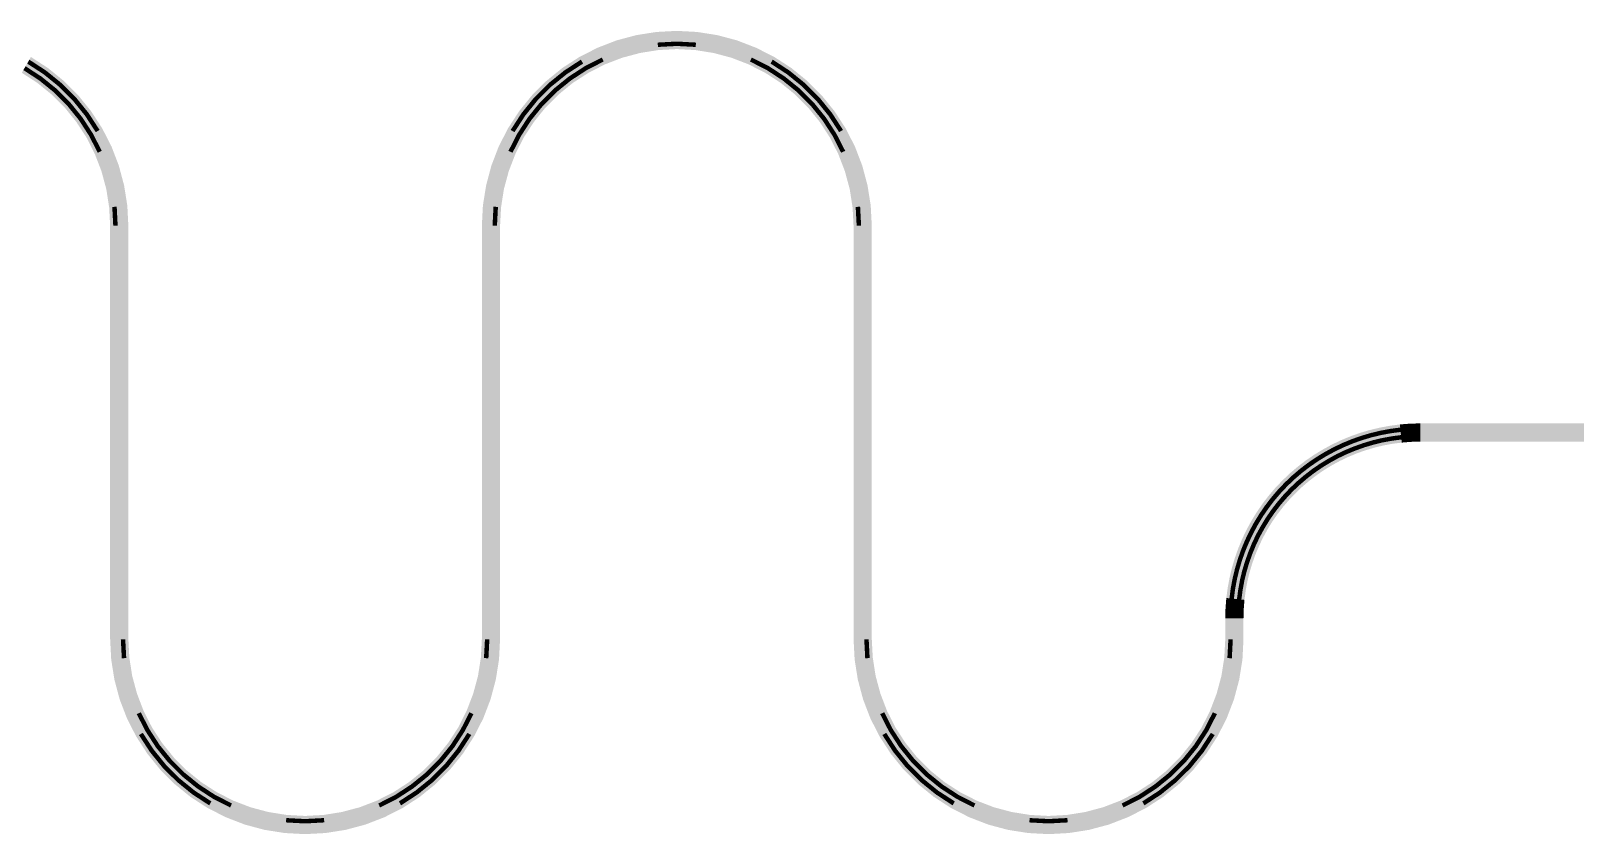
# Model space of a CAD drawing. Extents: x -200 to 7200, y -200 to 2100.
# Drawn here: x 4322.3 to 4571.6, y 885.2 to 1014.8 of the extents above; entities that cross this region are included whole.
import ezdxf

# ---------------------------------------------------------------- set-up
doc = ezdxf.new("R2010")
doc.units = 0
doc.layers.add('GAP', color=1, linetype='continuous')
doc.layers.add('PIN', color=3, linetype='continuous')

# ---------------------------------------------------------------- blocks, each defined once
blk = doc.blocks.new('R1C1BGAP')
for points in [[(4423.32, 1014.65), (4423.32, 1014.65), (4420.07, 1014.14)], [(4423.63, 1011.73), (4423.32, 1014.65), (4420.68, 1011.26), (4420.07, 1014.14)], [(4426.61, 1014.83), (4426.61, 1014.83), (4423.32, 1014.65)], [(4426.61, 1011.89), (4426.61, 1014.83), (4423.63, 1011.73), (4423.32, 1014.65)], [(4429.9, 1014.65), (4429.9, 1014.65), (4426.61, 1014.83)], [(4429.59, 1011.73), (4429.9, 1014.65), (4426.61, 1011.89), (4426.61, 1014.83)], [(4432.54, 1011.26), (4433.15, 1014.14), (4429.59, 1011.73), (4429.9, 1014.65)], [(4433.15, 1014.14), (4433.15, 1014.14), (4429.9, 1014.65)], [(4413.81, 1012.1), (4413.81, 1012.1), (4410.88, 1010.61)], [(4415.01, 1009.42), (4413.81, 1012.1), (4412.35, 1008.06), (4410.88, 1010.61)], [(4416.89, 1013.29), (4416.89, 1013.29), (4413.81, 1012.1)], [(4417.79, 1010.49), (4416.89, 1013.29), (4415.01, 1009.42), (4413.81, 1012.1)], [(4420.07, 1014.14), (4420.07, 1014.14), (4416.89, 1013.29)], [(4420.68, 1011.26), (4420.07, 1014.14), (4417.79, 1010.49), (4416.89, 1013.29)], [(4435.43, 1010.49), (4436.33, 1013.29), (4432.54, 1011.26), (4433.15, 1014.14)], [(4436.33, 1013.29), (4436.33, 1013.29), (4433.15, 1014.14)], [(4438.21, 1009.42), (4439.41, 1012.1), (4435.43, 1010.49), (4436.33, 1013.29)], [(4439.41, 1012.1), (4439.41, 1012.1), (4436.33, 1013.29)], [(4440.88, 1008.06), (4442.35, 1010.61), (4438.21, 1009.42), (4439.41, 1012.1)], [(4442.35, 1010.61), (4442.35, 1010.61), (4439.41, 1012.1)], [(4323.38, 1006.44), (4325.11, 1008.82), (4320.88, 1008.06), (4322.35, 1010.61)], [(4325.11, 1008.82), (4325.11, 1008.82), (4322.35, 1010.61)], [(4410.88, 1010.61), (4410.88, 1010.61), (4408.11, 1008.82)], [(4412.35, 1008.06), (4410.88, 1010.61), (4409.84, 1006.44), (4408.11, 1008.82)], [(4417.79, 1010.49), (4417.79, 1010.49), (4415.01, 1009.42)], [(4420.68, 1011.26), (4420.68, 1011.26), (4417.79, 1010.49)], [(4423.63, 1011.73), (4423.63, 1011.73), (4420.68, 1011.26)], [(4426.61, 1011.89), (4426.61, 1011.89), (4423.63, 1011.73)], [(4429.59, 1011.73), (4429.59, 1011.73), (4426.61, 1011.89)], [(4432.54, 1011.26), (4432.54, 1011.26), (4429.59, 1011.73)], [(4435.43, 1010.49), (4435.43, 1010.49), (4432.54, 1011.26)], [(4438.21, 1009.42), (4438.21, 1009.42), (4435.43, 1010.49)], [(4443.38, 1006.44), (4445.11, 1008.82), (4440.88, 1008.06), (4442.35, 1010.61)], [(4445.11, 1008.82), (4445.11, 1008.82), (4442.35, 1010.61)], [(4323.38, 1006.44), (4323.38, 1006.44), (4320.88, 1008.06)], [(4325.7, 1004.56), (4327.67, 1006.74), (4323.38, 1006.44), (4325.11, 1008.82)], [(4327.67, 1006.74), (4327.67, 1006.74), (4325.11, 1008.82)], [(4408.11, 1008.82), (4408.11, 1008.82), (4405.55, 1006.74)], [(4409.84, 1006.44), (4408.11, 1008.82), (4407.52, 1004.56), (4405.55, 1006.74)], [(4412.35, 1008.06), (4412.35, 1008.06), (4409.84, 1006.44)], [(4415.01, 1009.42), (4415.01, 1009.42), (4412.35, 1008.06)], [(4440.88, 1008.06), (4440.88, 1008.06), (4438.21, 1009.42)], [(4443.38, 1006.44), (4443.38, 1006.44), (4440.88, 1008.06)], [(4445.7, 1004.56), (4447.67, 1006.74), (4443.38, 1006.44), (4445.11, 1008.82)], [(4447.67, 1006.74), (4447.67, 1006.74), (4445.11, 1008.82)], [(4325.7, 1004.56), (4325.7, 1004.56), (4323.38, 1006.44)], [(4327.81, 1002.45), (4330, 1004.41), (4325.7, 1004.56), (4327.67, 1006.74)], [(4327.81, 1002.45), (4327.81, 1002.45), (4325.7, 1004.56)], [(4330, 1004.41), (4330, 1004.41), (4327.67, 1006.74)], [(4405.55, 1006.74), (4405.55, 1006.74), (4403.22, 1004.41)], [(4407.52, 1004.56), (4405.55, 1006.74), (4405.41, 1002.45), (4403.22, 1004.41)], [(4407.52, 1004.56), (4407.52, 1004.56), (4405.41, 1002.45)], [(4409.84, 1006.44), (4409.84, 1006.44), (4407.52, 1004.56)], [(4445.7, 1004.56), (4445.7, 1004.56), (4443.38, 1006.44)], [(4447.81, 1002.45), (4450, 1004.41), (4445.7, 1004.56), (4447.67, 1006.74)], [(4447.81, 1002.45), (4447.81, 1002.45), (4445.7, 1004.56)], [(4450, 1004.41), (4450, 1004.41), (4447.67, 1006.74)], [(4329.69, 1000.12), (4332.07, 1001.85), (4327.81, 1002.45), (4330, 1004.41)], [(4329.69, 1000.12), (4329.69, 1000.12), (4327.81, 1002.45)], [(4332.07, 1001.85), (4332.07, 1001.85), (4330, 1004.41)], [(4403.22, 1004.41), (4403.22, 1004.41), (4401.15, 1001.85)], [(4405.41, 1002.45), (4403.22, 1004.41), (4403.53, 1000.12), (4401.15, 1001.85)], [(4405.41, 1002.45), (4405.41, 1002.45), (4403.53, 1000.12)], [(4449.69, 1000.12), (4452.07, 1001.85), (4447.81, 1002.45), (4450, 1004.41)], [(4449.69, 1000.12), (4449.69, 1000.12), (4447.81, 1002.45)], [(4452.07, 1001.85), (4452.07, 1001.85), (4450, 1004.41)], [(4331.32, 997.62), (4333.86, 999.09), (4329.69, 1000.12), (4332.07, 1001.85)], [(4331.32, 997.62), (4331.32, 997.62), (4329.69, 1000.12)], [(4333.86, 999.09), (4333.86, 999.09), (4332.07, 1001.85)], [(4401.15, 1001.85), (4401.15, 1001.85), (4399.36, 999.09)], [(4403.53, 1000.12), (4401.15, 1001.85), (4401.9, 997.62), (4399.36, 999.09)], [(4403.53, 1000.12), (4403.53, 1000.12), (4401.9, 997.62)], [(4451.32, 997.62), (4453.86, 999.09), (4449.69, 1000.12), (4452.07, 1001.85)], [(4451.32, 997.62), (4451.32, 997.62), (4449.69, 1000.12)], [(4453.86, 999.09), (4453.86, 999.09), (4452.07, 1001.85)], [(4332.67, 994.96), (4335.36, 996.16), (4331.32, 997.62), (4333.86, 999.09)], [(4332.67, 994.96), (4332.67, 994.96), (4331.32, 997.62)], [(4335.36, 996.16), (4335.36, 996.16), (4333.86, 999.09)], [(4399.36, 999.09), (4399.36, 999.09), (4397.86, 996.16)], [(4401.9, 997.62), (4399.36, 999.09), (4400.55, 994.96), (4397.86, 996.16)], [(4401.9, 997.62), (4401.9, 997.62), (4400.55, 994.96)], [(4452.67, 994.96), (4455.36, 996.16), (4451.32, 997.62), (4453.86, 999.09)], [(4452.67, 994.96), (4452.67, 994.96), (4451.32, 997.62)], [(4455.36, 996.16), (4455.36, 996.16), (4453.86, 999.09)], [(4333.74, 992.17), (4336.54, 993.08), (4332.67, 994.96), (4335.36, 996.16)], [(4333.74, 992.17), (4333.74, 992.17), (4332.67, 994.96)], [(4336.54, 993.08), (4336.54, 993.08), (4335.36, 996.16)], [(4397.86, 996.16), (4397.86, 996.16), (4396.68, 993.08)], [(4400.55, 994.96), (4397.86, 996.16), (4399.48, 992.17), (4396.68, 993.08)], [(4400.55, 994.96), (4400.55, 994.96), (4399.48, 992.17)], [(4453.74, 992.17), (4456.54, 993.08), (4452.67, 994.96), (4455.36, 996.16)], [(4453.74, 992.17), (4453.74, 992.17), (4452.67, 994.96)], [(4456.54, 993.08), (4456.54, 993.08), (4455.36, 996.16)], [(4334.52, 989.29), (4337.39, 989.9), (4333.74, 992.17), (4336.54, 993.08)], [(4334.52, 989.29), (4334.52, 989.29), (4333.74, 992.17)], [(4337.39, 989.9), (4337.39, 989.9), (4336.54, 993.08)], [(4396.68, 993.08), (4396.68, 993.08), (4395.83, 989.9)], [(4399.48, 992.17), (4396.68, 993.08), (4398.7, 989.29), (4395.83, 989.9)], [(4399.48, 992.17), (4399.48, 992.17), (4398.7, 989.29)], [(4454.52, 989.29), (4457.39, 989.9), (4453.74, 992.17), (4456.54, 993.08)], [(4454.52, 989.29), (4454.52, 989.29), (4453.74, 992.17)], [(4457.39, 989.9), (4457.39, 989.9), (4456.54, 993.08)], [(4334.98, 986.34), (4337.91, 986.64), (4334.52, 989.29), (4337.39, 989.9)], [(4337.91, 986.64), (4337.91, 986.64), (4337.39, 989.9)], [(4395.83, 989.9), (4395.83, 989.9), (4395.31, 986.64)], [(4398.7, 989.29), (4395.83, 989.9), (4398.24, 986.34), (4395.31, 986.64)], [(4454.98, 986.34), (4457.91, 986.64), (4454.52, 989.29), (4457.39, 989.9)], [(4457.91, 986.64), (4457.91, 986.64), (4457.39, 989.9)], [(4334.98, 986.34), (4334.98, 986.34), (4334.52, 989.29)], [(4398.7, 989.29), (4398.7, 989.29), (4398.24, 986.34)], [(4454.98, 986.34), (4454.98, 986.34), (4454.52, 989.29)], [(4335.14, 983.36), (4338.08, 983.36), (4334.98, 986.34), (4337.91, 986.64)], [(4335.14, 983.36), (4335.14, 983.36), (4334.98, 986.34)], [(4338.08, 983.36), (4338.08, 983.36), (4337.91, 986.64)], [(4395.31, 986.64), (4395.31, 986.64), (4395.14, 983.36)], [(4398.24, 986.34), (4395.31, 986.64), (4398.08, 983.36), (4395.14, 983.36)], [(4398.24, 986.34), (4398.24, 986.34), (4398.08, 983.36)], [(4455.14, 983.36), (4458.08, 983.36), (4454.98, 986.34), (4457.91, 986.64)], [(4455.14, 983.36), (4455.14, 983.36), (4454.98, 986.34)], [(4458.08, 983.36), (4458.08, 983.36), (4457.91, 986.64)], [(4338.08, 916.64), (4338.08, 983.36), (4335.14, 916.64), (4335.14, 983.36)], [(4395.14, 983.36), (4395.14, 916.64), (4398.08, 983.36), (4398.08, 916.64)], [(4458.08, 916.64), (4458.08, 983.36), (4455.14, 916.64), (4455.14, 983.36)], [(4536.89, 949.93), (4536.89, 949.93), (4535.33, 949.38)], [(4537.79, 947.13), (4536.89, 949.93), (4536.39, 946.64), (4535.33, 949.38)], [(4538.46, 950.4), (4538.46, 950.4), (4536.89, 949.93)], [(4539.23, 947.56), (4538.46, 950.4), (4537.79, 947.13), (4536.89, 949.93)], [(4540.07, 950.78), (4540.07, 950.78), (4538.46, 950.4)], [(4540.68, 947.91), (4540.07, 950.78), (4539.23, 947.56), (4538.46, 950.4)], [(4541.69, 951.08), (4541.69, 951.08), (4540.07, 950.78)], [(4542.15, 948.18), (4541.69, 951.08), (4540.68, 947.91), (4540.07, 950.78)], [(4543.32, 951.3), (4543.32, 951.3), (4541.69, 951.08)], [(4543.63, 948.37), (4543.32, 951.3), (4542.15, 948.18), (4541.69, 951.08)], [(4544.96, 951.43), (4544.96, 951.43), (4543.32, 951.3)], [(4545.12, 948.49), (4544.96, 951.43), (4543.63, 948.37), (4543.32, 951.3)], [(4546.61, 951.47), (4546.61, 951.47), (4544.96, 951.43)], [(4546.61, 948.53), (4546.61, 951.47), (4545.12, 948.49), (4544.96, 951.43)], [(4596.61, 951.47), (4546.61, 951.47), (4596.61, 948.53), (4546.61, 948.53)], [(4530.88, 947.25), (4530.88, 947.25), (4529.47, 946.39)], [(4532.35, 944.71), (4530.88, 947.25), (4531.07, 943.93), (4529.47, 946.39)], [(4532.32, 948.04), (4532.32, 948.04), (4530.88, 947.25)], [(4533.66, 945.42), (4532.32, 948.04), (4532.35, 944.71), (4530.88, 947.25)], [(4533.81, 948.75), (4533.81, 948.75), (4532.32, 948.04)], [(4535.01, 946.06), (4533.81, 948.75), (4533.66, 945.42), (4532.32, 948.04)], [(4535.33, 949.38), (4535.33, 949.38), (4533.81, 948.75)], [(4536.39, 946.64), (4535.33, 949.38), (4535.01, 946.06), (4533.81, 948.75)], [(4539.23, 947.56), (4539.23, 947.56), (4537.79, 947.13)], [(4540.68, 947.91), (4540.68, 947.91), (4539.23, 947.56)], [(4542.15, 948.18), (4542.15, 948.18), (4540.68, 947.91)], [(4543.63, 948.37), (4543.63, 948.37), (4542.15, 948.18)], [(4545.12, 948.49), (4545.12, 948.49), (4543.63, 948.37)], [(4546.61, 948.53), (4546.61, 948.53), (4545.12, 948.49)], [(4528.11, 945.46), (4528.11, 945.46), (4526.81, 944.46)], [(4529.84, 943.08), (4528.11, 945.46), (4528.66, 942.17), (4526.81, 944.46)], [(4529.47, 946.39), (4529.47, 946.39), (4528.11, 945.46)], [(4531.07, 943.93), (4529.47, 946.39), (4529.84, 943.08), (4528.11, 945.46)], [(4533.66, 945.42), (4533.66, 945.42), (4532.35, 944.71)], [(4535.01, 946.06), (4535.01, 946.06), (4533.66, 945.42)], [(4536.39, 946.64), (4536.39, 946.64), (4535.01, 946.06)], [(4537.79, 947.13), (4537.79, 947.13), (4536.39, 946.64)], [(4524.36, 942.25), (4524.36, 942.25), (4523.22, 941.06)], [(4526.44, 940.17), (4524.36, 942.25), (4525.41, 939.09), (4523.22, 941.06)], [(4525.55, 943.39), (4525.55, 943.39), (4524.36, 942.25)], [(4527.52, 941.2), (4525.55, 943.39), (4526.44, 940.17), (4524.36, 942.25)], [(4526.81, 944.46), (4526.81, 944.46), (4525.55, 943.39)], [(4528.66, 942.17), (4526.81, 944.46), (4527.52, 941.2), (4525.55, 943.39)], [(4529.84, 943.08), (4529.84, 943.08), (4528.66, 942.17)], [(4531.07, 943.93), (4531.07, 943.93), (4529.84, 943.08)], [(4532.35, 944.71), (4532.35, 944.71), (4531.07, 943.93)], [(4522.15, 939.8), (4522.15, 939.8), (4521.15, 938.5)], [(4524.44, 937.95), (4522.15, 939.8), (4523.53, 936.77), (4521.15, 938.5)], [(4523.22, 941.06), (4523.22, 941.06), (4522.15, 939.8)], [(4525.41, 939.09), (4523.22, 941.06), (4524.44, 937.95), (4522.15, 939.8)], [(4526.44, 940.17), (4526.44, 940.17), (4525.41, 939.09)], [(4527.52, 941.2), (4527.52, 941.2), (4526.44, 940.17)], [(4528.66, 942.17), (4528.66, 942.17), (4527.52, 941.2)], [(4521.15, 938.5), (4521.15, 938.5), (4520.22, 937.14)], [(4523.53, 936.77), (4521.15, 938.5), (4522.68, 935.54), (4520.22, 937.14)], [(4524.44, 937.95), (4524.44, 937.95), (4523.53, 936.77)], [(4525.41, 939.09), (4525.41, 939.09), (4524.44, 937.95)], [(4519.36, 935.74), (4519.36, 935.74), (4518.57, 934.29)], [(4521.9, 934.26), (4519.36, 935.74), (4521.19, 932.95), (4518.57, 934.29)], [(4520.22, 937.14), (4520.22, 937.14), (4519.36, 935.74)], [(4522.68, 935.54), (4520.22, 937.14), (4521.9, 934.26), (4519.36, 935.74)], [(4522.68, 935.54), (4522.68, 935.54), (4521.9, 934.26)], [(4523.53, 936.77), (4523.53, 936.77), (4522.68, 935.54)], [(4517.86, 932.8), (4517.86, 932.8), (4517.23, 931.28)], [(4520.55, 931.6), (4517.86, 932.8), (4519.97, 930.22), (4517.23, 931.28)], [(4518.57, 934.29), (4518.57, 934.29), (4517.86, 932.8)], [(4521.19, 932.95), (4518.57, 934.29), (4520.55, 931.6), (4517.86, 932.8)], [(4521.19, 932.95), (4521.19, 932.95), (4520.55, 931.6)], [(4521.9, 934.26), (4521.9, 934.26), (4521.19, 932.95)], [(4517.23, 931.28), (4517.23, 931.28), (4516.68, 929.72)], [(4519.97, 930.22), (4517.23, 931.28), (4519.48, 928.82), (4516.68, 929.72)], [(4519.97, 930.22), (4519.97, 930.22), (4519.48, 928.82)], [(4520.55, 931.6), (4520.55, 931.6), (4519.97, 930.22)], [(4516.21, 928.15), (4516.21, 928.15), (4515.83, 926.54)], [(4519.05, 927.38), (4516.21, 928.15), (4518.7, 925.93), (4515.83, 926.54)], [(4516.68, 929.72), (4516.68, 929.72), (4516.21, 928.15)], [(4519.48, 928.82), (4516.68, 929.72), (4519.05, 927.38), (4516.21, 928.15)], [(4519.05, 927.38), (4519.05, 927.38), (4518.7, 925.93)], [(4519.48, 928.82), (4519.48, 928.82), (4519.05, 927.38)], [(4515.53, 924.92), (4515.53, 924.92), (4515.31, 923.29)], [(4518.43, 924.46), (4515.53, 924.92), (4518.24, 922.98), (4515.31, 923.29)], [(4515.83, 926.54), (4515.83, 926.54), (4515.53, 924.92)], [(4518.7, 925.93), (4515.83, 926.54), (4518.43, 924.46), (4515.53, 924.92)], [(4518.7, 925.93), (4518.7, 925.93), (4518.43, 924.46)], [(4515.31, 923.29), (4515.31, 923.29), (4515.18, 921.65)], [(4518.24, 922.98), (4515.31, 923.29), (4518.12, 921.49), (4515.18, 921.65)], [(4518.24, 922.98), (4518.24, 922.98), (4518.12, 921.49)], [(4518.43, 924.46), (4518.43, 924.46), (4518.24, 922.98)], [(4515.18, 921.65), (4515.18, 921.65), (4515.14, 920)], [(4518.12, 921.49), (4515.18, 921.65), (4518.08, 920), (4515.14, 920)], [(4515.14, 920), (4515.14, 916.64), (4518.08, 920), (4518.08, 916.64)], [(4518.12, 921.49), (4518.12, 921.49), (4518.08, 920)], [(4335.31, 913.36), (4335.31, 913.36), (4335.14, 916.64)], [(4338.24, 913.66), (4335.31, 913.36), (4338.08, 916.64), (4335.14, 916.64)], [(4338.24, 913.66), (4338.24, 913.66), (4338.08, 916.64)], [(4395.14, 916.64), (4395.14, 916.64), (4394.98, 913.66)], [(4395.14, 916.64), (4398.08, 916.64), (4394.98, 913.66), (4397.91, 913.36)], [(4398.08, 916.64), (4398.08, 916.64), (4397.91, 913.36)], [(4455.31, 913.36), (4455.31, 913.36), (4455.14, 916.64)], [(4458.24, 913.66), (4455.31, 913.36), (4458.08, 916.64), (4455.14, 916.64)], [(4458.24, 913.66), (4458.24, 913.66), (4458.08, 916.64)], [(4515.14, 916.64), (4515.14, 916.64), (4514.98, 913.66)], [(4515.14, 916.64), (4518.08, 916.64), (4514.98, 913.66), (4517.91, 913.36)], [(4518.08, 916.64), (4518.08, 916.64), (4517.91, 913.36)], [(4338.7, 910.71), (4335.83, 910.1), (4338.24, 913.66), (4335.31, 913.36)], [(4335.83, 910.1), (4335.83, 910.1), (4335.31, 913.36)], [(4338.7, 910.71), (4338.7, 910.71), (4338.24, 913.66)], [(4394.98, 913.66), (4394.98, 913.66), (4394.52, 910.71)], [(4394.98, 913.66), (4397.91, 913.36), (4394.52, 910.71), (4397.39, 910.1)], [(4397.91, 913.36), (4397.91, 913.36), (4397.39, 910.1)], [(4458.7, 910.71), (4455.83, 910.1), (4458.24, 913.66), (4455.31, 913.36)], [(4455.83, 910.1), (4455.83, 910.1), (4455.31, 913.36)], [(4458.7, 910.71), (4458.7, 910.71), (4458.24, 913.66)], [(4514.98, 913.66), (4514.98, 913.66), (4514.52, 910.71)], [(4514.98, 913.66), (4517.91, 913.36), (4514.52, 910.71), (4517.39, 910.1)], [(4517.91, 913.36), (4517.91, 913.36), (4517.39, 910.1)], [(4339.48, 907.83), (4336.68, 906.92), (4338.7, 910.71), (4335.83, 910.1)], [(4336.68, 906.92), (4336.68, 906.92), (4335.83, 910.1)], [(4339.48, 907.83), (4339.48, 907.83), (4338.7, 910.71)], [(4394.52, 910.71), (4394.52, 910.71), (4393.74, 907.83)], [(4394.52, 910.71), (4397.39, 910.1), (4393.74, 907.83), (4396.54, 906.92)], [(4397.39, 910.1), (4397.39, 910.1), (4396.54, 906.92)], [(4459.48, 907.83), (4456.68, 906.92), (4458.7, 910.71), (4455.83, 910.1)], [(4456.68, 906.92), (4456.68, 906.92), (4455.83, 910.1)], [(4459.48, 907.83), (4459.48, 907.83), (4458.7, 910.71)], [(4514.52, 910.71), (4514.52, 910.71), (4513.74, 907.83)], [(4514.52, 910.71), (4517.39, 910.1), (4513.74, 907.83), (4516.54, 906.92)], [(4517.39, 910.1), (4517.39, 910.1), (4516.54, 906.92)], [(4340.55, 905.04), (4337.86, 903.84), (4339.48, 907.83), (4336.68, 906.92)], [(4340.55, 905.04), (4340.55, 905.04), (4339.48, 907.83)], [(4393.74, 907.83), (4393.74, 907.83), (4392.67, 905.04)], [(4393.74, 907.83), (4396.54, 906.92), (4392.67, 905.04), (4395.36, 903.84)], [(4460.55, 905.04), (4457.86, 903.84), (4459.48, 907.83), (4456.68, 906.92)], [(4460.55, 905.04), (4460.55, 905.04), (4459.48, 907.83)], [(4513.74, 907.83), (4513.74, 907.83), (4512.67, 905.04)], [(4513.74, 907.83), (4516.54, 906.92), (4512.67, 905.04), (4515.36, 903.84)], [(4337.86, 903.84), (4337.86, 903.84), (4336.68, 906.92)], [(4341.9, 902.38), (4339.36, 900.91), (4340.55, 905.04), (4337.86, 903.84)], [(4341.9, 902.38), (4341.9, 902.38), (4340.55, 905.04)], [(4392.67, 905.04), (4392.67, 905.04), (4391.32, 902.38)], [(4392.67, 905.04), (4395.36, 903.84), (4391.32, 902.38), (4393.86, 900.91)], [(4396.54, 906.92), (4396.54, 906.92), (4395.36, 903.84)], [(4457.86, 903.84), (4457.86, 903.84), (4456.68, 906.92)], [(4461.9, 902.38), (4459.36, 900.91), (4460.55, 905.04), (4457.86, 903.84)], [(4461.9, 902.38), (4461.9, 902.38), (4460.55, 905.04)], [(4512.67, 905.04), (4512.67, 905.04), (4511.32, 902.38)], [(4512.67, 905.04), (4515.36, 903.84), (4511.32, 902.38), (4513.86, 900.91)], [(4516.54, 906.92), (4516.54, 906.92), (4515.36, 903.84)], [(4339.36, 900.91), (4339.36, 900.91), (4337.86, 903.84)], [(4343.53, 899.88), (4341.15, 898.15), (4341.9, 902.38), (4339.36, 900.91)], [(4343.53, 899.88), (4343.53, 899.88), (4341.9, 902.38)], [(4391.32, 902.38), (4391.32, 902.38), (4389.69, 899.88)], [(4391.32, 902.38), (4393.86, 900.91), (4389.69, 899.88), (4392.07, 898.15)], [(4395.36, 903.84), (4395.36, 903.84), (4393.86, 900.91)], [(4459.36, 900.91), (4459.36, 900.91), (4457.86, 903.84)], [(4463.53, 899.88), (4461.15, 898.15), (4461.9, 902.38), (4459.36, 900.91)], [(4463.53, 899.88), (4463.53, 899.88), (4461.9, 902.38)], [(4511.32, 902.38), (4511.32, 902.38), (4509.69, 899.88)], [(4511.32, 902.38), (4513.86, 900.91), (4509.69, 899.88), (4512.07, 898.15)], [(4515.36, 903.84), (4515.36, 903.84), (4513.86, 900.91)], [(4341.15, 898.15), (4341.15, 898.15), (4339.36, 900.91)], [(4345.41, 897.55), (4343.22, 895.59), (4343.53, 899.88), (4341.15, 898.15)], [(4345.41, 897.55), (4345.41, 897.55), (4343.53, 899.88)], [(4389.69, 899.88), (4389.69, 899.88), (4387.81, 897.55)], [(4389.69, 899.88), (4392.07, 898.15), (4387.81, 897.55), (4390, 895.59)], [(4393.86, 900.91), (4393.86, 900.91), (4392.07, 898.15)], [(4461.15, 898.15), (4461.15, 898.15), (4459.36, 900.91)], [(4465.41, 897.55), (4463.22, 895.59), (4463.53, 899.88), (4461.15, 898.15)], [(4465.41, 897.55), (4465.41, 897.55), (4463.53, 899.88)], [(4509.69, 899.88), (4509.69, 899.88), (4507.81, 897.55)], [(4509.69, 899.88), (4512.07, 898.15), (4507.81, 897.55), (4510, 895.59)], [(4513.86, 900.91), (4513.86, 900.91), (4512.07, 898.15)], [(4343.22, 895.59), (4343.22, 895.59), (4341.15, 898.15)], [(4347.52, 895.44), (4345.55, 893.26), (4345.41, 897.55), (4343.22, 895.59)], [(4347.52, 895.44), (4347.52, 895.44), (4345.41, 897.55)], [(4387.81, 897.55), (4387.81, 897.55), (4385.7, 895.44)], [(4387.81, 897.55), (4390, 895.59), (4385.7, 895.44), (4387.67, 893.26)], [(4392.07, 898.15), (4392.07, 898.15), (4390, 895.59)], [(4463.22, 895.59), (4463.22, 895.59), (4461.15, 898.15)], [(4467.52, 895.44), (4465.55, 893.26), (4465.41, 897.55), (4463.22, 895.59)], [(4467.52, 895.44), (4467.52, 895.44), (4465.41, 897.55)], [(4507.81, 897.55), (4507.81, 897.55), (4505.7, 895.44)], [(4507.81, 897.55), (4510, 895.59), (4505.7, 895.44), (4507.67, 893.26)], [(4512.07, 898.15), (4512.07, 898.15), (4510, 895.59)], [(4345.55, 893.26), (4345.55, 893.26), (4343.22, 895.59)], [(4349.84, 893.56), (4348.11, 891.18), (4347.52, 895.44), (4345.55, 893.26)], [(4349.84, 893.56), (4349.84, 893.56), (4347.52, 895.44)], [(4385.7, 895.44), (4385.7, 895.44), (4383.38, 893.56)], [(4385.7, 895.44), (4387.67, 893.26), (4383.38, 893.56), (4385.11, 891.18)], [(4390, 895.59), (4390, 895.59), (4387.67, 893.26)], [(4465.55, 893.26), (4465.55, 893.26), (4463.22, 895.59)], [(4469.84, 893.56), (4468.11, 891.18), (4467.52, 895.44), (4465.55, 893.26)], [(4469.84, 893.56), (4469.84, 893.56), (4467.52, 895.44)], [(4505.7, 895.44), (4505.7, 895.44), (4503.38, 893.56)], [(4505.7, 895.44), (4507.67, 893.26), (4503.38, 893.56), (4505.11, 891.18)], [(4510, 895.59), (4510, 895.59), (4507.67, 893.26)], [(4348.11, 891.18), (4348.11, 891.18), (4345.55, 893.26)], [(4352.35, 891.94), (4350.88, 889.39), (4349.84, 893.56), (4348.11, 891.18)], [(4352.35, 891.94), (4352.35, 891.94), (4349.84, 893.56)], [(4383.38, 893.56), (4383.38, 893.56), (4380.88, 891.94)], [(4383.38, 893.56), (4385.11, 891.18), (4380.88, 891.94), (4382.35, 889.39)], [(4387.67, 893.26), (4387.67, 893.26), (4385.11, 891.18)], [(4468.11, 891.18), (4468.11, 891.18), (4465.55, 893.26)], [(4472.35, 891.94), (4470.88, 889.39), (4469.84, 893.56), (4468.11, 891.18)], [(4472.35, 891.94), (4472.35, 891.94), (4469.84, 893.56)], [(4503.38, 893.56), (4503.38, 893.56), (4500.88, 891.94)], [(4503.38, 893.56), (4505.11, 891.18), (4500.88, 891.94), (4502.35, 889.39)], [(4507.67, 893.26), (4507.67, 893.26), (4505.11, 891.18)], [(4350.88, 889.39), (4350.88, 889.39), (4348.11, 891.18)], [(4355.01, 890.58), (4353.81, 887.9), (4352.35, 891.94), (4350.88, 889.39)], [(4355.01, 890.58), (4355.01, 890.58), (4352.35, 891.94)], [(4357.79, 889.51), (4356.89, 886.71), (4355.01, 890.58), (4353.81, 887.9)], [(4357.79, 889.51), (4357.79, 889.51), (4355.01, 890.58)], [(4378.21, 890.58), (4378.21, 890.58), (4375.43, 889.51)], [(4378.21, 890.58), (4379.41, 887.9), (4375.43, 889.51), (4376.33, 886.71)], [(4380.88, 891.94), (4380.88, 891.94), (4378.21, 890.58)], [(4380.88, 891.94), (4382.35, 889.39), (4378.21, 890.58), (4379.41, 887.9)], [(4385.11, 891.18), (4385.11, 891.18), (4382.35, 889.39)], [(4470.88, 889.39), (4470.88, 889.39), (4468.11, 891.18)], [(4475.01, 890.58), (4473.81, 887.9), (4472.35, 891.94), (4470.88, 889.39)], [(4475.01, 890.58), (4475.01, 890.58), (4472.35, 891.94)], [(4477.79, 889.51), (4476.89, 886.71), (4475.01, 890.58), (4473.81, 887.9)], [(4477.79, 889.51), (4477.79, 889.51), (4475.01, 890.58)], [(4498.21, 890.58), (4498.21, 890.58), (4495.43, 889.51)], [(4498.21, 890.58), (4499.41, 887.9), (4495.43, 889.51), (4496.33, 886.71)], [(4500.88, 891.94), (4500.88, 891.94), (4498.21, 890.58)], [(4500.88, 891.94), (4502.35, 889.39), (4498.21, 890.58), (4499.41, 887.9)], [(4505.11, 891.18), (4505.11, 891.18), (4502.35, 889.39)], [(4353.81, 887.9), (4353.81, 887.9), (4350.88, 889.39)], [(4356.89, 886.71), (4356.89, 886.71), (4353.81, 887.9)], [(4360.68, 888.74), (4360.07, 885.86), (4357.79, 889.51), (4356.89, 886.71)], [(4360.68, 888.74), (4360.68, 888.74), (4357.79, 889.51)], [(4363.63, 888.27), (4363.32, 885.35), (4360.68, 888.74), (4360.07, 885.86)], [(4363.63, 888.27), (4363.63, 888.27), (4360.68, 888.74)], [(4366.61, 888.11), (4366.61, 885.17), (4363.63, 888.27), (4363.32, 885.35)], [(4366.61, 888.11), (4366.61, 888.11), (4363.63, 888.27)], [(4369.59, 888.27), (4369.59, 888.27), (4366.61, 888.11)], [(4369.59, 888.27), (4369.9, 885.35), (4366.61, 888.11), (4366.61, 885.17)], [(4372.54, 888.74), (4372.54, 888.74), (4369.59, 888.27)], [(4372.54, 888.74), (4373.15, 885.86), (4369.59, 888.27), (4369.9, 885.35)], [(4375.43, 889.51), (4375.43, 889.51), (4372.54, 888.74)], [(4375.43, 889.51), (4376.33, 886.71), (4372.54, 888.74), (4373.15, 885.86)], [(4379.41, 887.9), (4379.41, 887.9), (4376.33, 886.71)], [(4382.35, 889.39), (4382.35, 889.39), (4379.41, 887.9)], [(4473.81, 887.9), (4473.81, 887.9), (4470.88, 889.39)], [(4476.89, 886.71), (4476.89, 886.71), (4473.81, 887.9)], [(4480.68, 888.74), (4480.07, 885.86), (4477.79, 889.51), (4476.89, 886.71)], [(4480.68, 888.74), (4480.68, 888.74), (4477.79, 889.51)], [(4483.63, 888.27), (4483.32, 885.35), (4480.68, 888.74), (4480.07, 885.86)], [(4483.63, 888.27), (4483.63, 888.27), (4480.68, 888.74)], [(4486.61, 888.11), (4486.61, 885.17), (4483.63, 888.27), (4483.32, 885.35)], [(4486.61, 888.11), (4486.61, 888.11), (4483.63, 888.27)], [(4489.59, 888.27), (4489.59, 888.27), (4486.61, 888.11)], [(4489.59, 888.27), (4489.9, 885.35), (4486.61, 888.11), (4486.61, 885.17)], [(4492.54, 888.74), (4492.54, 888.74), (4489.59, 888.27)], [(4492.54, 888.74), (4493.15, 885.86), (4489.59, 888.27), (4489.9, 885.35)], [(4495.43, 889.51), (4495.43, 889.51), (4492.54, 888.74)], [(4495.43, 889.51), (4496.33, 886.71), (4492.54, 888.74), (4493.15, 885.86)], [(4499.41, 887.9), (4499.41, 887.9), (4496.33, 886.71)], [(4502.35, 889.39), (4502.35, 889.39), (4499.41, 887.9)], [(4360.07, 885.86), (4360.07, 885.86), (4356.89, 886.71)], [(4363.32, 885.35), (4363.32, 885.35), (4360.07, 885.86)], [(4366.61, 885.17), (4366.61, 885.17), (4363.32, 885.35)], [(4369.9, 885.35), (4369.9, 885.35), (4366.61, 885.17)], [(4373.15, 885.86), (4373.15, 885.86), (4369.9, 885.35)], [(4376.33, 886.71), (4376.33, 886.71), (4373.15, 885.86)], [(4480.07, 885.86), (4480.07, 885.86), (4476.89, 886.71)], [(4483.32, 885.35), (4483.32, 885.35), (4480.07, 885.86)], [(4486.61, 885.17), (4486.61, 885.17), (4483.32, 885.35)], [(4489.9, 885.35), (4489.9, 885.35), (4486.61, 885.17)], [(4493.15, 885.86), (4493.15, 885.86), (4489.9, 885.35)], [(4496.33, 886.71), (4496.33, 886.71), (4493.15, 885.86)]]:
    blk.add_solid(points)
blk = doc.blocks.new('R1C1BPIN')
for points in [[(4417.26, 1012.12), (4417.04, 1012.81), (4414.31, 1010.99), (4414.01, 1011.65)], [(4420.32, 1012.94), (4420.17, 1013.65), (4417.26, 1012.12), (4417.04, 1012.81)], [(4420.57, 1011.75), (4420.42, 1012.46), (4417.64, 1010.96), (4417.42, 1011.65)], [(4423.45, 1013.44), (4423.37, 1014.16), (4420.32, 1012.94), (4420.17, 1013.65)], [(4423.58, 1012.23), (4423.5, 1012.94), (4420.57, 1011.75), (4420.42, 1012.46)], [(4426.61, 1013.61), (4426.61, 1014.33), (4423.45, 1013.44), (4423.37, 1014.16)], [(4426.61, 1012.39), (4426.61, 1013.11), (4423.58, 1012.23), (4423.5, 1012.94)], [(4429.77, 1013.44), (4429.85, 1014.16), (4426.61, 1013.61), (4426.61, 1014.33)], [(4429.64, 1012.23), (4429.72, 1012.94), (4426.61, 1012.39), (4426.61, 1013.11)], [(4432.65, 1011.75), (4432.8, 1012.46), (4429.64, 1012.23), (4429.72, 1012.94)], [(4432.9, 1012.94), (4433.05, 1013.65), (4429.77, 1013.44), (4429.85, 1014.16)], [(4435.58, 1010.96), (4435.8, 1011.65), (4432.65, 1011.75), (4432.8, 1012.46)], [(4435.96, 1012.12), (4436.18, 1012.81), (4432.9, 1012.94), (4433.05, 1013.65)], [(4438.91, 1010.99), (4439.21, 1011.65), (4435.96, 1012.12), (4436.18, 1012.81)], [(4324.39, 1007.83), (4324.81, 1008.41), (4321.74, 1009.55), (4322.1, 1010.18)], [(4411.49, 1009.55), (4411.12, 1010.18), (4408.83, 1007.83), (4408.41, 1008.41)], [(4414.31, 1010.99), (4414.01, 1011.65), (4411.49, 1009.55), (4411.12, 1010.18)], [(4414.8, 1009.88), (4414.51, 1010.53), (4412.1, 1008.5), (4411.74, 1009.12)], [(4417.64, 1010.96), (4417.42, 1011.65), (4414.8, 1009.88), (4414.51, 1010.53)], [(4438.42, 1009.88), (4438.71, 1010.53), (4435.58, 1010.96), (4435.8, 1011.65)], [(4441.13, 1008.5), (4441.49, 1009.12), (4438.42, 1009.88), (4438.71, 1010.53)], [(4441.74, 1009.55), (4442.1, 1010.18), (4438.91, 1010.99), (4439.21, 1011.65)], [(4444.39, 1007.83), (4444.81, 1008.41), (4441.74, 1009.55), (4442.1, 1010.18)], [(4323.67, 1006.84), (4324.1, 1007.42), (4321.13, 1008.5), (4321.49, 1009.12)], [(4326.03, 1004.93), (4326.52, 1005.46), (4323.67, 1006.84), (4324.1, 1007.42)], [(4326.85, 1005.84), (4327.33, 1006.37), (4324.39, 1007.83), (4324.81, 1008.41)], [(4408.83, 1007.83), (4408.41, 1008.41), (4406.37, 1005.84), (4405.89, 1006.37)], [(4409.55, 1006.84), (4409.12, 1007.42), (4407.19, 1004.93), (4406.7, 1005.46)], [(4412.1, 1008.5), (4411.74, 1009.12), (4409.55, 1006.84), (4409.12, 1007.42)], [(4443.67, 1006.84), (4444.1, 1007.42), (4441.13, 1008.5), (4441.49, 1009.12)], [(4446.03, 1004.93), (4446.52, 1005.46), (4443.67, 1006.84), (4444.1, 1007.42)], [(4446.85, 1005.84), (4447.33, 1006.37), (4444.39, 1007.83), (4444.81, 1008.41)], [(4328.18, 1002.78), (4328.72, 1003.26), (4326.03, 1004.93), (4326.52, 1005.46)], [(4329.09, 1003.6), (4329.63, 1004.08), (4326.85, 1005.84), (4327.33, 1006.37)], [(4406.37, 1005.84), (4405.89, 1006.37), (4404.13, 1003.6), (4403.59, 1004.08)], [(4407.19, 1004.93), (4406.7, 1005.46), (4405.04, 1002.78), (4404.5, 1003.26)], [(4448.18, 1002.78), (4448.72, 1003.26), (4446.03, 1004.93), (4446.52, 1005.46)], [(4449.09, 1003.6), (4449.63, 1004.08), (4446.85, 1005.84), (4447.33, 1006.37)], [(4330.1, 1000.42), (4330.68, 1000.84), (4328.18, 1002.78), (4328.72, 1003.26)], [(4331.08, 1001.14), (4331.67, 1001.56), (4329.09, 1003.6), (4329.63, 1004.08)], [(4404.13, 1003.6), (4403.59, 1004.08), (4402.14, 1001.14), (4401.55, 1001.56)], [(4405.04, 1002.78), (4404.5, 1003.26), (4403.12, 1000.42), (4402.54, 1000.84)], [(4450.1, 1000.42), (4450.68, 1000.84), (4448.18, 1002.78), (4448.72, 1003.26)], [(4451.08, 1001.14), (4451.67, 1001.56), (4449.09, 1003.6), (4449.63, 1004.08)], [(4331.75, 997.87), (4332.37, 998.23), (4330.1, 1000.42), (4330.68, 1000.84)], [(4332.81, 998.48), (4333.43, 998.84), (4331.08, 1001.14), (4331.67, 1001.56)], [(4402.14, 1001.14), (4401.55, 1001.56), (4400.41, 998.48), (4399.79, 998.84)], [(4403.12, 1000.42), (4402.54, 1000.84), (4401.47, 997.87), (4400.85, 998.23)], [(4451.75, 997.87), (4452.37, 998.23), (4450.1, 1000.42), (4450.68, 1000.84)], [(4452.81, 998.48), (4453.43, 998.84), (4451.08, 1001.14), (4451.67, 1001.56)], [(4333.13, 995.16), (4333.79, 995.46), (4331.75, 997.87), (4332.37, 998.23)], [(4334.24, 995.66), (4334.9, 995.95), (4332.81, 998.48), (4333.43, 998.84)], [(4400.41, 998.48), (4399.79, 998.84), (4398.98, 995.66), (4398.32, 995.95)], [(4401.47, 997.87), (4400.85, 998.23), (4400.09, 995.16), (4399.43, 995.46)], [(4453.13, 995.16), (4453.79, 995.46), (4451.75, 997.87), (4452.37, 998.23)], [(4454.24, 995.66), (4454.9, 995.95), (4452.81, 998.48), (4453.43, 998.84)], [(4334.22, 992.33), (4334.9, 992.55), (4333.13, 995.16), (4333.79, 995.46)], [(4335.38, 992.7), (4336.06, 992.93), (4334.24, 995.66), (4334.9, 995.95)], [(4398.98, 995.66), (4398.32, 995.95), (4397.84, 992.7), (4397.16, 992.93)], [(4400.09, 995.16), (4399.43, 995.46), (4399, 992.33), (4398.32, 992.55)], [(4454.22, 992.33), (4454.9, 992.55), (4453.13, 995.16), (4453.79, 995.46)], [(4455.38, 992.7), (4456.06, 992.93), (4454.24, 995.66), (4454.9, 995.95)], [(4335.01, 989.39), (4335.71, 989.54), (4334.22, 992.33), (4334.9, 992.55)], [(4336.2, 989.64), (4336.9, 989.79), (4335.38, 992.7), (4336.06, 992.93)], [(4397.84, 992.7), (4397.16, 992.93), (4397.02, 989.64), (4396.32, 989.79)], [(4399, 992.33), (4398.32, 992.55), (4398.21, 989.39), (4397.51, 989.54)], [(4455.01, 989.39), (4455.71, 989.54), (4454.22, 992.33), (4454.9, 992.55)], [(4456.2, 989.64), (4456.9, 989.79), (4455.38, 992.7), (4456.06, 992.93)], [(4336.69, 986.52), (4337.41, 986.59), (4336.2, 989.64), (4336.9, 989.79)], [(4397.02, 989.64), (4396.32, 989.79), (4396.53, 986.52), (4395.81, 986.59)], [(4456.69, 986.52), (4457.41, 986.59), (4456.2, 989.64), (4456.9, 989.79)], [(4335.48, 986.39), (4336.2, 986.47), (4335.01, 989.39), (4335.71, 989.54)], [(4398.21, 989.39), (4397.51, 989.54), (4397.74, 986.39), (4397.02, 986.47)], [(4455.48, 986.39), (4456.2, 986.47), (4455.01, 989.39), (4455.71, 989.54)], [(4335.64, 983.36), (4336.36, 983.36), (4335.48, 986.39), (4336.2, 986.47)], [(4336.86, 983.36), (4337.58, 983.36), (4336.69, 986.52), (4337.41, 986.59)], [(4396.53, 986.52), (4395.81, 986.59), (4396.36, 983.36), (4395.64, 983.36)], [(4397.74, 986.39), (4397.02, 986.47), (4397.58, 983.36), (4396.86, 983.36)], [(4455.64, 983.36), (4456.36, 983.36), (4455.48, 986.39), (4456.2, 986.47)], [(4456.86, 983.36), (4457.58, 983.36), (4456.69, 986.52), (4457.41, 986.59)], [(4336.36, 916.64), (4336.36, 983.36), (4335.64, 916.64), (4335.64, 983.36)], [(4336.86, 916.64), (4336.86, 983.36), (4337.58, 916.64), (4337.58, 983.36)], [(4396.36, 983.36), (4396.36, 916.64), (4395.64, 983.36), (4395.64, 916.64)], [(4396.86, 983.36), (4396.86, 916.64), (4397.58, 983.36), (4397.58, 916.64)], [(4456.36, 916.64), (4456.36, 983.36), (4455.64, 916.64), (4455.64, 983.36)], [(4456.86, 916.64), (4456.86, 983.36), (4457.58, 916.64), (4457.58, 983.36)], [(4538.78, 949.22), (4538.59, 949.91), (4537.26, 948.77), (4537.04, 949.45)], [(4540.32, 949.59), (4540.17, 950.29), (4538.78, 949.22), (4538.59, 949.91)], [(4541.88, 949.88), (4541.77, 950.59), (4540.32, 949.59), (4540.17, 950.29)], [(4543.45, 950.08), (4543.37, 950.8), (4541.88, 949.88), (4541.77, 950.59)], [(4545.03, 950.21), (4544.99, 950.93), (4543.45, 950.08), (4543.37, 950.8)], [(4545.09, 948.99), (4545.05, 949.71), (4543.58, 948.87), (4543.5, 949.59)], [(4546.61, 950.25), (4546.61, 950.97), (4545.03, 950.21), (4544.99, 950.93)], [(4546.61, 949.03), (4546.61, 949.75), (4545.09, 948.99), (4545.05, 949.71)], [(4596.61, 950.25), (4546.61, 950.25), (4596.61, 950.97), (4546.61, 950.97)], [(4596.61, 949.75), (4546.61, 949.75), (4596.61, 949.03), (4546.61, 949.03)], [(4532.88, 946.95), (4532.55, 947.59), (4531.49, 946.2), (4531.13, 946.82)], [(4534.31, 947.63), (4534.01, 948.29), (4532.88, 946.95), (4532.55, 947.59)], [(4535.77, 948.24), (4535.51, 948.91), (4534.31, 947.63), (4534.01, 948.29)], [(4536.21, 947.1), (4535.95, 947.77), (4534.8, 946.52), (4534.51, 947.18)], [(4537.26, 948.77), (4537.04, 949.45), (4535.77, 948.24), (4535.51, 948.91)], [(4537.64, 947.61), (4537.42, 948.29), (4536.21, 947.1), (4535.95, 947.77)], [(4539.1, 948.04), (4538.91, 948.74), (4537.64, 947.61), (4537.42, 948.29)], [(4540.57, 948.4), (4540.42, 949.1), (4539.1, 948.04), (4538.91, 948.74)], [(4542.07, 948.67), (4541.96, 949.38), (4540.57, 948.4), (4540.42, 949.1)], [(4543.58, 948.87), (4543.5, 949.59), (4542.07, 948.67), (4541.96, 949.38)], [(4528.83, 944.47), (4528.41, 945.06), (4527.57, 943.51), (4527.12, 944.07)], [(4530.13, 945.37), (4529.74, 945.97), (4528.83, 944.47), (4528.41, 945.06)], [(4530.8, 944.35), (4530.41, 944.95), (4529.55, 943.49), (4529.12, 944.07)], [(4531.49, 946.2), (4531.13, 946.82), (4530.13, 945.37), (4529.74, 945.97)], [(4532.1, 945.14), (4531.74, 945.76), (4530.8, 944.35), (4530.41, 944.95)], [(4533.43, 945.87), (4533.1, 946.51), (4532.1, 945.14), (4531.74, 945.76)], [(4534.8, 946.52), (4534.51, 947.18), (4533.43, 945.87), (4533.1, 946.51)], [(4526.37, 942.48), (4525.89, 943.02), (4525.22, 941.39), (4524.71, 941.9)], [(4527.57, 943.51), (4527.12, 944.07), (4526.37, 942.48), (4525.89, 943.02)], [(4528.34, 942.56), (4527.89, 943.12), (4527.19, 941.57), (4526.7, 942.11)], [(4529.55, 943.49), (4529.12, 944.07), (4528.34, 942.56), (4527.89, 943.12)], [(4524.13, 940.24), (4523.59, 940.72), (4523.1, 939.04), (4522.54, 939.49)], [(4525.04, 939.42), (4524.5, 939.91), (4524.05, 938.27), (4523.49, 938.72)], [(4525.22, 941.39), (4524.71, 941.9), (4524.13, 940.24), (4523.59, 940.72)], [(4526.08, 940.53), (4525.57, 941.04), (4525.04, 939.42), (4524.5, 939.91)], [(4527.19, 941.57), (4526.7, 942.11), (4526.08, 940.53), (4525.57, 941.04)], [(4522.14, 937.78), (4521.55, 938.2), (4521.24, 936.48), (4520.64, 936.87)], [(4523.1, 939.04), (4522.54, 939.49), (4522.14, 937.78), (4521.55, 938.2)], [(4523.12, 937.06), (4522.54, 937.49), (4522.26, 935.81), (4521.66, 936.2)], [(4524.05, 938.27), (4523.49, 938.72), (4523.12, 937.06), (4522.54, 937.49)], [(4520.41, 935.12), (4519.79, 935.49), (4519.66, 933.73), (4519.02, 934.06)], [(4521.24, 936.48), (4520.64, 936.87), (4520.41, 935.12), (4519.79, 935.49)], [(4521.47, 934.51), (4520.85, 934.87), (4520.74, 933.18), (4520.1, 933.51)], [(4522.26, 935.81), (4521.66, 936.2), (4521.47, 934.51), (4520.85, 934.87)], [(4518.98, 932.3), (4518.32, 932.6), (4518.37, 930.84), (4517.7, 931.1)], [(4519.66, 933.73), (4519.02, 934.06), (4518.98, 932.3), (4518.32, 932.6)], [(4520.74, 933.18), (4520.1, 933.51), (4520.09, 931.81), (4519.43, 932.1)], [(4518.37, 930.84), (4517.7, 931.1), (4517.84, 929.35), (4517.16, 929.57)], [(4519.51, 930.4), (4518.84, 930.66), (4519, 928.97), (4518.32, 929.19)], [(4520.09, 931.81), (4519.43, 932.1), (4519.51, 930.4), (4518.84, 930.66)], [(4517.39, 927.83), (4516.7, 928.02), (4517.02, 926.29), (4516.32, 926.44)], [(4517.84, 929.35), (4517.16, 929.57), (4517.39, 927.83), (4516.7, 928.02)], [(4518.57, 927.51), (4517.87, 927.7), (4518.21, 926.04), (4517.51, 926.19)], [(4519, 928.97), (4518.32, 929.19), (4518.57, 927.51), (4517.87, 927.7)], [(4516.73, 924.73), (4516.02, 924.84), (4516.53, 923.16), (4515.81, 923.24)], [(4517.02, 926.29), (4516.32, 926.44), (4516.73, 924.73), (4516.02, 924.84)], [(4518.21, 926.04), (4517.51, 926.19), (4517.94, 924.54), (4517.23, 924.65)], [(4516.53, 923.16), (4515.81, 923.24), (4516.4, 921.58), (4515.68, 921.62)], [(4517.74, 923.03), (4517.02, 923.11), (4517.62, 921.52), (4516.9, 921.56)], [(4517.94, 924.54), (4517.23, 924.65), (4517.74, 923.03), (4517.02, 923.11)], [(4516.4, 921.58), (4515.68, 921.62), (4516.36, 920), (4515.64, 920)], [(4516.36, 920), (4516.36, 916.64), (4515.64, 920), (4515.64, 916.64)], [(4517.62, 921.52), (4516.9, 921.56), (4517.58, 920), (4516.86, 920)], [(4516.86, 920), (4516.86, 916.64), (4517.58, 920), (4517.58, 916.64)], [(4336.53, 913.48), (4335.81, 913.41), (4336.36, 916.64), (4335.64, 916.64)], [(4337.74, 913.61), (4337.02, 913.53), (4337.58, 916.64), (4336.86, 916.64)], [(4395.64, 916.64), (4396.36, 916.64), (4395.48, 913.61), (4396.2, 913.53)], [(4396.86, 916.64), (4397.58, 916.64), (4396.69, 913.48), (4397.41, 913.41)], [(4456.53, 913.48), (4455.81, 913.41), (4456.36, 916.64), (4455.64, 916.64)], [(4457.74, 913.61), (4457.02, 913.53), (4457.58, 916.64), (4456.86, 916.64)], [(4515.64, 916.64), (4516.36, 916.64), (4515.48, 913.61), (4516.2, 913.53)], [(4516.86, 916.64), (4517.58, 916.64), (4516.69, 913.48), (4517.41, 913.41)], [(4337.02, 910.36), (4336.32, 910.21), (4336.53, 913.48), (4335.81, 913.41)], [(4338.21, 910.61), (4337.51, 910.46), (4337.74, 913.61), (4337.02, 913.53)], [(4395.48, 913.61), (4396.2, 913.53), (4395.01, 910.61), (4395.71, 910.46)], [(4396.69, 913.48), (4397.41, 913.41), (4396.2, 910.36), (4396.9, 910.21)], [(4457.02, 910.36), (4456.32, 910.21), (4456.53, 913.48), (4455.81, 913.41)], [(4458.21, 910.61), (4457.51, 910.46), (4457.74, 913.61), (4457.02, 913.53)], [(4515.48, 913.61), (4516.2, 913.53), (4515.01, 910.61), (4515.71, 910.46)], [(4516.69, 913.48), (4517.41, 913.41), (4516.2, 910.36), (4516.9, 910.21)], [(4337.84, 907.3), (4337.16, 907.07), (4337.02, 910.36), (4336.32, 910.21)], [(4339, 907.67), (4338.32, 907.45), (4338.21, 910.61), (4337.51, 910.46)], [(4395.01, 910.61), (4395.71, 910.46), (4394.22, 907.67), (4394.9, 907.45)], [(4396.2, 910.36), (4396.9, 910.21), (4395.38, 907.3), (4396.06, 907.07)], [(4457.84, 907.3), (4457.16, 907.07), (4457.02, 910.36), (4456.32, 910.21)], [(4459, 907.67), (4458.32, 907.45), (4458.21, 910.61), (4457.51, 910.46)], [(4515.01, 910.61), (4515.71, 910.46), (4514.22, 907.67), (4514.9, 907.45)], [(4516.2, 910.36), (4516.9, 910.21), (4515.38, 907.3), (4516.06, 907.07)], [(4340.09, 904.84), (4339.43, 904.54), (4339, 907.67), (4338.32, 907.45)], [(4394.22, 907.67), (4394.9, 907.45), (4393.13, 904.84), (4393.79, 904.54)], [(4460.09, 904.84), (4459.43, 904.54), (4459, 907.67), (4458.32, 907.45)], [(4514.22, 907.67), (4514.9, 907.45), (4513.13, 904.84), (4513.79, 904.54)], [(4338.98, 904.34), (4338.32, 904.05), (4337.84, 907.3), (4337.16, 907.07)], [(4341.47, 902.13), (4340.85, 901.77), (4340.09, 904.84), (4339.43, 904.54)], [(4393.13, 904.84), (4393.79, 904.54), (4391.75, 902.13), (4392.37, 901.77)], [(4395.38, 907.3), (4396.06, 907.07), (4394.24, 904.34), (4394.9, 904.05)], [(4458.98, 904.34), (4458.32, 904.05), (4457.84, 907.3), (4457.16, 907.07)], [(4461.47, 902.13), (4460.85, 901.77), (4460.09, 904.84), (4459.43, 904.54)], [(4513.13, 904.84), (4513.79, 904.54), (4511.75, 902.13), (4512.37, 901.77)], [(4515.38, 907.3), (4516.06, 907.07), (4514.24, 904.34), (4514.9, 904.05)], [(4340.41, 901.52), (4339.79, 901.16), (4338.98, 904.34), (4338.32, 904.05)], [(4394.24, 904.34), (4394.9, 904.05), (4392.81, 901.52), (4393.43, 901.16)], [(4460.41, 901.52), (4459.79, 901.16), (4458.98, 904.34), (4458.32, 904.05)], [(4514.24, 904.34), (4514.9, 904.05), (4512.81, 901.52), (4513.43, 901.16)], [(4342.14, 898.86), (4341.55, 898.44), (4340.41, 901.52), (4339.79, 901.16)], [(4343.12, 899.58), (4342.54, 899.16), (4341.47, 902.13), (4340.85, 901.77)], [(4391.75, 902.13), (4392.37, 901.77), (4390.1, 899.58), (4390.68, 899.16)], [(4392.81, 901.52), (4393.43, 901.16), (4391.08, 898.86), (4391.67, 898.44)], [(4462.14, 898.86), (4461.55, 898.44), (4460.41, 901.52), (4459.79, 901.16)], [(4463.12, 899.58), (4462.54, 899.16), (4461.47, 902.13), (4460.85, 901.77)], [(4511.75, 902.13), (4512.37, 901.77), (4510.1, 899.58), (4510.68, 899.16)], [(4512.81, 901.52), (4513.43, 901.16), (4511.08, 898.86), (4511.67, 898.44)], [(4344.13, 896.4), (4343.59, 895.92), (4342.14, 898.86), (4341.55, 898.44)], [(4345.04, 897.22), (4344.5, 896.74), (4343.12, 899.58), (4342.54, 899.16)], [(4390.1, 899.58), (4390.68, 899.16), (4388.18, 897.22), (4388.72, 896.74)], [(4391.08, 898.86), (4391.67, 898.44), (4389.09, 896.4), (4389.63, 895.92)], [(4464.13, 896.4), (4463.59, 895.92), (4462.14, 898.86), (4461.55, 898.44)], [(4465.04, 897.22), (4464.5, 896.74), (4463.12, 899.58), (4462.54, 899.16)], [(4510.1, 899.58), (4510.68, 899.16), (4508.18, 897.22), (4508.72, 896.74)], [(4511.08, 898.86), (4511.67, 898.44), (4509.09, 896.4), (4509.63, 895.92)], [(4346.37, 894.16), (4345.89, 893.63), (4344.13, 896.4), (4343.59, 895.92)], [(4347.19, 895.07), (4346.7, 894.54), (4345.04, 897.22), (4344.5, 896.74)], [(4349.55, 893.16), (4349.12, 892.58), (4347.19, 895.07), (4346.7, 894.54)], [(4386.03, 895.07), (4386.52, 894.54), (4383.67, 893.16), (4384.1, 892.58)], [(4388.18, 897.22), (4388.72, 896.74), (4386.03, 895.07), (4386.52, 894.54)], [(4389.09, 896.4), (4389.63, 895.92), (4386.85, 894.16), (4387.33, 893.63)], [(4466.37, 894.16), (4465.89, 893.63), (4464.13, 896.4), (4463.59, 895.92)], [(4467.19, 895.07), (4466.7, 894.54), (4465.04, 897.22), (4464.5, 896.74)], [(4469.55, 893.16), (4469.12, 892.58), (4467.19, 895.07), (4466.7, 894.54)], [(4506.03, 895.07), (4506.52, 894.54), (4503.67, 893.16), (4504.1, 892.58)], [(4508.18, 897.22), (4508.72, 896.74), (4506.03, 895.07), (4506.52, 894.54)], [(4509.09, 896.4), (4509.63, 895.92), (4506.85, 894.16), (4507.33, 893.63)], [(4348.83, 892.17), (4348.41, 891.59), (4346.37, 894.16), (4345.89, 893.63)], [(4352.1, 891.5), (4351.74, 890.88), (4349.55, 893.16), (4349.12, 892.58)], [(4383.67, 893.16), (4384.1, 892.58), (4381.13, 891.5), (4381.49, 890.88)], [(4386.85, 894.16), (4387.33, 893.63), (4384.39, 892.17), (4384.81, 891.59)], [(4468.83, 892.17), (4468.41, 891.59), (4466.37, 894.16), (4465.89, 893.63)], [(4472.1, 891.5), (4471.74, 890.88), (4469.55, 893.16), (4469.12, 892.58)], [(4503.67, 893.16), (4504.1, 892.58), (4501.13, 891.5), (4501.49, 890.88)], [(4506.85, 894.16), (4507.33, 893.63), (4504.39, 892.17), (4504.81, 891.59)], [(4351.49, 890.45), (4351.12, 889.82), (4348.83, 892.17), (4348.41, 891.59)], [(4354.31, 889.01), (4354.01, 888.35), (4351.49, 890.45), (4351.12, 889.82)], [(4354.8, 890.12), (4354.51, 889.47), (4352.1, 891.5), (4351.74, 890.88)], [(4357.64, 889.04), (4357.42, 888.35), (4354.8, 890.12), (4354.51, 889.47)], [(4378.42, 890.12), (4378.71, 889.47), (4375.58, 889.04), (4375.8, 888.35)], [(4381.13, 891.5), (4381.49, 890.88), (4378.42, 890.12), (4378.71, 889.47)], [(4381.74, 890.45), (4382.1, 889.82), (4378.91, 889.01), (4379.21, 888.35)], [(4384.39, 892.17), (4384.81, 891.59), (4381.74, 890.45), (4382.1, 889.82)], [(4471.49, 890.45), (4471.12, 889.82), (4468.83, 892.17), (4468.41, 891.59)], [(4474.31, 889.01), (4474.01, 888.35), (4471.49, 890.45), (4471.12, 889.82)], [(4474.8, 890.12), (4474.51, 889.47), (4472.1, 891.5), (4471.74, 890.88)], [(4477.64, 889.04), (4477.42, 888.35), (4474.8, 890.12), (4474.51, 889.47)], [(4498.42, 890.12), (4498.71, 889.47), (4495.58, 889.04), (4495.8, 888.35)], [(4501.13, 891.5), (4501.49, 890.88), (4498.42, 890.12), (4498.71, 889.47)], [(4501.74, 890.45), (4502.1, 889.82), (4498.91, 889.01), (4499.21, 888.35)], [(4504.39, 892.17), (4504.81, 891.59), (4501.74, 890.45), (4502.1, 889.82)], [(4357.26, 887.88), (4357.04, 887.19), (4354.31, 889.01), (4354.01, 888.35)], [(4360.32, 887.06), (4360.17, 886.35), (4357.26, 887.88), (4357.04, 887.19)], [(4360.57, 888.25), (4360.42, 887.54), (4357.64, 889.04), (4357.42, 888.35)], [(4363.58, 887.77), (4363.5, 887.06), (4360.57, 888.25), (4360.42, 887.54)], [(4366.61, 887.61), (4366.61, 886.89), (4363.58, 887.77), (4363.5, 887.06)], [(4369.64, 887.77), (4369.72, 887.06), (4366.61, 887.61), (4366.61, 886.89)], [(4372.65, 888.25), (4372.8, 887.54), (4369.64, 887.77), (4369.72, 887.06)], [(4375.58, 889.04), (4375.8, 888.35), (4372.65, 888.25), (4372.8, 887.54)], [(4375.96, 887.88), (4376.18, 887.19), (4372.9, 887.06), (4373.05, 886.35)], [(4378.91, 889.01), (4379.21, 888.35), (4375.96, 887.88), (4376.18, 887.19)], [(4477.26, 887.88), (4477.04, 887.19), (4474.31, 889.01), (4474.01, 888.35)], [(4480.32, 887.06), (4480.17, 886.35), (4477.26, 887.88), (4477.04, 887.19)], [(4480.57, 888.25), (4480.42, 887.54), (4477.64, 889.04), (4477.42, 888.35)], [(4483.58, 887.77), (4483.5, 887.06), (4480.57, 888.25), (4480.42, 887.54)], [(4486.61, 887.61), (4486.61, 886.89), (4483.58, 887.77), (4483.5, 887.06)], [(4489.64, 887.77), (4489.72, 887.06), (4486.61, 887.61), (4486.61, 886.89)], [(4492.65, 888.25), (4492.8, 887.54), (4489.64, 887.77), (4489.72, 887.06)], [(4495.58, 889.04), (4495.8, 888.35), (4492.65, 888.25), (4492.8, 887.54)], [(4495.96, 887.88), (4496.18, 887.19), (4492.9, 887.06), (4493.05, 886.35)], [(4498.91, 889.01), (4499.21, 888.35), (4495.96, 887.88), (4496.18, 887.19)], [(4363.45, 886.56), (4363.37, 885.84), (4360.32, 887.06), (4360.17, 886.35)], [(4366.61, 886.39), (4366.61, 885.67), (4363.45, 886.56), (4363.37, 885.84)], [(4369.77, 886.56), (4369.85, 885.84), (4366.61, 886.39), (4366.61, 885.67)], [(4372.9, 887.06), (4373.05, 886.35), (4369.77, 886.56), (4369.85, 885.84)], [(4483.45, 886.56), (4483.37, 885.84), (4480.32, 887.06), (4480.17, 886.35)], [(4486.61, 886.39), (4486.61, 885.67), (4483.45, 886.56), (4483.37, 885.84)], [(4489.77, 886.56), (4489.85, 885.84), (4486.61, 886.39), (4486.61, 885.67)], [(4492.9, 887.06), (4493.05, 886.35), (4489.77, 886.56), (4489.85, 885.84)]]:
    blk.add_solid(points)

msp = doc.modelspace()

# ---------------------------------------------------------------- block references
at = {"layer": 'gap'}
msp.add_blockref('R1C1BGAP', (0, 0), dxfattribs=at)
at = {"layer": 'pin'}
msp.add_blockref('R1C1BPIN', (0, 0), dxfattribs=at)

doc.saveas('drawing.dxf')
